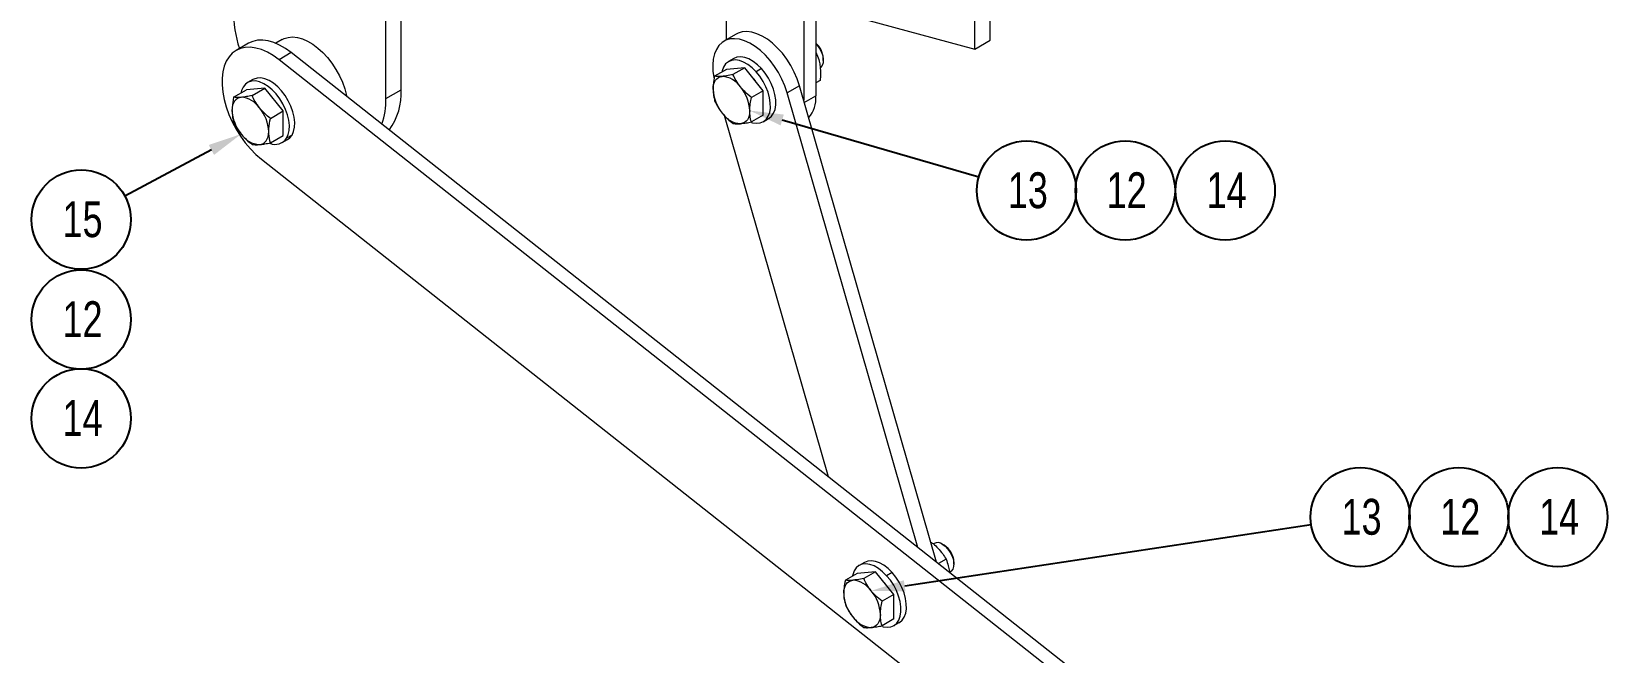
# Model space of a CAD drawing. Header units: millimetres. Extents: x 5983 to 6824, y 1301 to 1895.
# Drawn here: x 6136.2 to 6290.1, y 1400.2 to 1460.8 of the extents above; entities that cross this region are included whole.
import ezdxf

# ---------------------------------------------------------------- set-up
doc = ezdxf.new("R2010")
doc.units = ezdxf.units.MM
doc.linetypes.add('SLD-Sólida', pattern=[0])
doc.layers.add('FORMATO', color=90, linetype='SLD-Sólida')
doc.styles.add('SLDTEXTSTYLE5', font='TXT', dxfattribs={"width": 0.75})

msp = doc.modelspace()

# ---------------------------------------------------------------- linework, layer by layer
at = {"linetype": 'SLD-Sólida', "lineweight": 18}
for p, q in [((6170.82, 1454.29), (6170.82, 1482.49)), ((6172.32, 1455.15), (6172.32, 1481.63)), ((6196.28, 1467.8), (6228.33, 1459.1)), ((6204.06, 1460.02), (6204.06, 1465.69)), ((6211.61, 1463.64), (6211.61, 1454.12)), ((6212.8, 1463.32), (6212.8, 1454.55)), ((6228.33, 1459.1), (6228.33, 1463.46)), ((6229.83, 1459.97), (6229.83, 1464.32)), ((6160.71, 1460.05), (6160.07, 1459.68)), ((6160.71, 1460.05), (6160.89, 1460.14)), ((6160.89, 1460.14), (6161.29, 1460.26)), ((6161.29, 1460.26), (6161.72, 1460.3)), ((6161.72, 1460.3), (6162.19, 1460.25)), ((6162.19, 1460.25), (6162.68, 1460.11)), ((6162.68, 1460.11), (6163.18, 1459.89)), ((6205.03, 1460.57), (6203.83, 1459.88)), ((6204.42, 1460.1), (6204.01, 1459.97)), ((6204.87, 1460.13), (6204.42, 1460.1)), ((6205.34, 1460.07), (6204.87, 1460.13)), ((6205.21, 1460.66), (6205.03, 1460.57)), ((6205.61, 1460.79), (6205.21, 1460.66)), ((6205.84, 1459.93), (6205.34, 1460.07)), ((6206.06, 1460.82), (6205.61, 1460.79)), ((6206.54, 1460.76), (6206.06, 1460.82)), ((6207.04, 1460.62), (6206.54, 1460.76)), ((6207.55, 1460.39), (6207.04, 1460.62)), ((6208.07, 1460.07), (6207.55, 1460.39)), ((6208.57, 1459.68), (6208.07, 1460.07)), ((6155.83, 1458.72), (6155.51, 1458.36)), ((6156.21, 1458.99), (6155.83, 1458.72)), ((6157.4, 1459.68), (6156.2, 1458.99)), ((6156.63, 1459.18), (6156.21, 1458.99)), ((6157.1, 1459.28), (6156.63, 1459.18)), ((6157.61, 1459.3), (6157.1, 1459.28)), ((6157.83, 1459.87), (6157.4, 1459.68)), ((6157.4, 1459.68), (6157.4, 1459.68)), ((6158.14, 1459.22), (6157.61, 1459.3)), ((6158.3, 1459.97), (6157.83, 1459.87)), ((6158.69, 1459.06), (6158.14, 1459.22)), ((6158.8, 1459.99), (6158.3, 1459.97)), ((6159.26, 1458.81), (6158.69, 1459.06)), ((6159.34, 1459.91), (6158.8, 1459.99)), ((6159.83, 1458.48), (6159.26, 1458.81)), ((6159.89, 1459.75), (6159.34, 1459.91)), ((6160.45, 1459.5), (6159.89, 1459.75)), ((6161.59, 1458.77), (6160.39, 1458.08)), ((6161.02, 1459.17), (6160.45, 1459.5)), ((6161.59, 1458.77), (6161.02, 1459.17)), ((6244.77, 1393.07), (6161.59, 1458.77)), ((6163.18, 1459.89), (6163.68, 1459.59)), ((6163.68, 1459.59), (6164.18, 1459.22)), ((6164.18, 1459.22), (6164.66, 1458.78)), ((6164.66, 1458.78), (6165.13, 1458.28)), ((6202.9, 1458.64), (6202.78, 1458.13)), ((6203.09, 1459.09), (6202.9, 1458.64)), ((6203.34, 1459.46), (6203.09, 1459.09)), ((6203.65, 1459.76), (6203.34, 1459.46)), ((6204.01, 1459.97), (6203.65, 1459.76)), ((6206.36, 1459.7), (6205.84, 1459.93)), ((6206.87, 1459.38), (6206.36, 1459.7)), ((6207.38, 1458.99), (6206.87, 1459.38)), ((6207.87, 1458.53), (6207.38, 1458.99)), ((6208.33, 1458), (6207.87, 1458.53)), ((6209.07, 1459.22), (6208.57, 1459.68)), ((6209.53, 1458.7), (6209.07, 1459.22)), ((6209.96, 1458.12), (6209.53, 1458.7)), ((6212.8, 1459.64), (6212.93, 1459.49)), ((6212.8, 1458.74), (6212.9, 1458.59)), ((6212.9, 1458.59), (6212.8, 1458.53)), ((6212.93, 1459.49), (6213.16, 1459.17)), ((6213.16, 1459.17), (6213.34, 1458.81)), ((6213.34, 1458.81), (6213.47, 1458.45)), ((6228.33, 1459.1), (6229.83, 1459.97)), ((6155.04, 1457.44), (6154.9, 1456.88)), ((6155.24, 1457.93), (6155.04, 1457.44)), ((6155.51, 1458.36), (6155.24, 1457.93)), ((6160.39, 1458.08), (6159.83, 1458.48)), ((6243.45, 1392.47), (6160.39, 1458.08)), ((6165.13, 1458.28), (6165.56, 1457.73)), ((6165.56, 1457.73), (6165.95, 1457.13)), ((6165.95, 1457.13), (6166.29, 1456.51)), ((6202.78, 1458.13), (6202.73, 1457.57)), ((6202.73, 1457.57), (6202.75, 1456.97)), ((6202.75, 1456.97), (6202.84, 1456.33)), ((6204.06, 1457.12), (6202.92, 1456.46)), ((6203.65, 1456.99), (6203.62, 1456.86)), ((6203.79, 1457.36), (6203.65, 1456.99)), ((6203.99, 1457.66), (6203.79, 1457.36)), ((6204.26, 1457.88), (6203.99, 1457.66)), ((6205.86, 1457.28), (6204.06, 1457.12)), ((6204.58, 1458.01), (6204.26, 1457.88)), ((6204.8, 1458.19), (6204.28, 1457.89)), ((6204.94, 1458.05), (6204.58, 1458.01)), ((6205.86, 1457.28), (6204.71, 1456.62)), ((6205.1, 1458.32), (6204.8, 1458.19)), ((6205.33, 1457.99), (6204.94, 1458.05)), ((6205.46, 1458.35), (6205.1, 1458.32)), ((6205.74, 1457.84), (6205.33, 1457.99)), ((6205.85, 1458.3), (6205.46, 1458.35)), ((6206.15, 1457.61), (6205.74, 1457.84)), ((6206.26, 1458.15), (6205.85, 1458.3)), ((6207.65, 1455.05), (6205.86, 1457.28)), ((6206.57, 1457.29), (6206.15, 1457.61)), ((6206.68, 1457.91), (6206.26, 1458.15)), ((6206.96, 1456.9), (6206.57, 1457.29)), ((6207.09, 1457.59), (6206.68, 1457.91)), ((6207.49, 1457.21), (6206.96, 1456.9)), ((6207.49, 1457.21), (6207.09, 1457.59)), ((6207.85, 1456.76), (6207.49, 1457.21)), ((6208.77, 1457.43), (6208.33, 1458)), ((6209.15, 1456.82), (6208.77, 1457.43)), ((6210.35, 1457.51), (6209.96, 1458.12)), ((6210.69, 1456.87), (6210.35, 1457.51)), ((6213.26, 1457.33), (6213.19, 1457.28)), ((6213.41, 1457.52), (6213.26, 1457.33)), ((6213.5, 1457.78), (6213.41, 1457.52)), ((6213.47, 1458.45), (6213.52, 1458.09)), ((6213.52, 1458.09), (6213.5, 1457.78)), ((6213.52, 1458.01), (6213.52, 1458.22)), ((6154.9, 1456.88), (6154.83, 1456.26)), ((6154.83, 1456.26), (6154.83, 1455.61)), ((6154.83, 1455.61), (6154.9, 1454.92)), ((6157.11, 1455.69), (6156.89, 1455.41)), ((6157.39, 1455.88), (6157.11, 1455.69)), ((6157.84, 1456.15), (6157.32, 1455.84)), ((6157.72, 1455.99), (6157.39, 1455.88)), ((6158.09, 1456), (6157.72, 1455.99)), ((6157.92, 1456.19), (6157.84, 1456.15)), ((6158.25, 1456.29), (6157.92, 1456.19)), ((6158.49, 1455.91), (6158.09, 1456)), ((6158.62, 1456.3), (6158.25, 1456.29)), ((6158.9, 1455.73), (6158.49, 1455.91)), ((6159.02, 1456.22), (6158.62, 1456.3)), ((6159.32, 1455.47), (6158.9, 1455.73)), ((6159.43, 1456.04), (6159.02, 1456.22)), ((6159.73, 1455.13), (6159.32, 1455.47)), ((6159.85, 1455.78), (6159.43, 1456.04)), ((6160.26, 1455.44), (6159.85, 1455.78)), ((6160.64, 1455.03), (6160.26, 1455.44)), ((6166.29, 1456.51), (6166.58, 1455.87)), ((6166.58, 1455.87), (6166.82, 1455.22)), ((6202.76, 1455.17), (6202.78, 1455.44)), ((6202.78, 1455.44), (6202.82, 1455.67)), ((6202.82, 1455.67), (6202.9, 1455.89)), ((6202.84, 1456.33), (6202.86, 1456.22)), ((6202.9, 1455.89), (6203, 1456.07)), ((6203, 1456.07), (6203.13, 1456.22)), ((6203.13, 1456.22), (6203.29, 1456.33)), ((6203.29, 1456.33), (6203.46, 1456.41)), ((6203.46, 1456.41), (6203.66, 1456.45)), ((6206.69, 1456.24), (6206.88, 1456)), ((6207.32, 1456.46), (6206.96, 1456.9)), ((6207.65, 1455.96), (6207.32, 1456.46)), ((6207.92, 1455.44), (6207.65, 1455.96)), ((6208.17, 1456.27), (6207.85, 1456.76)), ((6208.13, 1454.9), (6207.92, 1455.44)), ((6208.44, 1455.74), (6208.17, 1456.27)), ((6208.66, 1455.21), (6208.44, 1455.74)), ((6209.49, 1456.17), (6209.15, 1456.82)), ((6209.78, 1455.52), (6209.49, 1456.17)), ((6210, 1454.85), (6209.78, 1455.52)), ((6211.2, 1455.54), (6210, 1454.85)), ((6210.97, 1456.21), (6210.69, 1456.87)), ((6211.2, 1455.54), (6210.97, 1456.21)), ((6224.57, 1409.02), (6211.2, 1455.54)), ((6213.21, 1456.05), (6212.8, 1455.81)), ((6154.9, 1454.92), (6155.04, 1454.2)), ((6155.04, 1454.2), (6155.24, 1453.47)), ((6156.04, 1454.02), (6155.94, 1453.84)), ((6155.96, 1454.42), (6157.22, 1455.14)), ((6156.17, 1454.17), (6156.04, 1454.02)), ((6156.33, 1454.29), (6156.17, 1454.17)), ((6156.5, 1454.37), (6156.33, 1454.29)), ((6156.7, 1454.4), (6156.5, 1454.37)), ((6156.73, 1455.06), (6156.66, 1454.82)), ((6156.89, 1455.41), (6156.73, 1455.06)), ((6159.01, 1455.3), (6157.22, 1455.14)), ((6157.76, 1454.58), (6159.01, 1455.3)), ((6160.8, 1453.07), (6159.01, 1455.3)), ((6160.11, 1454.73), (6159.73, 1455.13)), ((6160.47, 1454.26), (6160.11, 1454.73)), ((6160.77, 1453.76), (6160.47, 1454.26)), ((6160.99, 1454.57), (6160.64, 1455.03)), ((6161.3, 1454.07), (6160.99, 1454.57)), ((6161.56, 1453.54), (6161.3, 1454.07)), ((6166.82, 1455.22), (6166.99, 1454.57)), ((6166.99, 1454.57), (6167.01, 1454.51)), ((6170.82, 1454.29), (6172.32, 1455.15)), ((6207.65, 1455.05), (6206.51, 1454.39)), ((6207.65, 1452.66), (6207.65, 1455.05)), ((6208.28, 1454.37), (6208.13, 1454.9)), ((6208.35, 1453.85), (6208.28, 1454.37)), ((6208.8, 1454.67), (6208.66, 1455.21)), ((6208.88, 1454.15), (6208.8, 1454.67)), ((6208.88, 1453.67), (6208.88, 1454.15)), ((6222.77, 1410.45), (6210, 1454.85)), ((6211.67, 1453.89), (6212.8, 1454.55)), ((6155.24, 1453.47), (6155.5, 1452.73)), ((6155.5, 1452.73), (6155.82, 1452)), ((6155.82, 1453.39), (6155.8, 1453.13)), ((6155.86, 1453.63), (6155.82, 1453.39)), ((6155.94, 1453.84), (6155.86, 1453.63)), ((6159.55, 1452.35), (6160.8, 1453.07)), ((6161.03, 1453.23), (6160.77, 1453.76)), ((6160.8, 1450.68), (6160.8, 1453.07)), ((6161.22, 1452.69), (6161.03, 1453.23)), ((6161.35, 1452.16), (6161.22, 1452.69)), ((6161.75, 1453), (6161.56, 1453.54)), ((6161.88, 1452.47), (6161.75, 1453)), ((6161.93, 1451.96), (6161.88, 1452.47)), ((6203.86, 1452.65), (6214.01, 1417.37)), ((6206.21, 1452.39), (6206.11, 1452.21)), ((6206.28, 1452.61), (6206.21, 1452.39)), ((6206.33, 1452.85), (6206.28, 1452.61)), ((6206.35, 1453.11), (6206.33, 1452.85)), ((6207.65, 1452.66), (6206.51, 1452)), ((6207.94, 1452.25), (6208.15, 1452.55)), ((6208.15, 1452.55), (6208.29, 1452.93)), ((6208.21, 1452.34), (6208.47, 1452.56)), ((6208.29, 1452.93), (6208.36, 1453.36)), ((6208.36, 1453.36), (6208.35, 1453.85)), ((6208.47, 1452.56), (6208.68, 1452.86)), ((6208.68, 1452.86), (6208.82, 1453.23)), ((6208.82, 1453.23), (6208.88, 1453.67)), ((6155.82, 1452), (6156.2, 1451.29)), ((6156.2, 1451.29), (6156.63, 1450.61)), ((6159.37, 1450.8), (6159.39, 1451.06)), ((6161.29, 1450.76), (6161.38, 1451.18)), ((6161.4, 1451.65), (6161.35, 1452.16)), ((6161.38, 1451.18), (6161.4, 1451.65)), ((6161.66, 1450.71), (6161.82, 1451.07)), ((6161.82, 1451.07), (6161.91, 1451.48)), ((6161.91, 1451.48), (6161.93, 1451.96)), ((6205.64, 1451.87), (6205.45, 1451.83)), ((6205.82, 1451.95), (6205.64, 1451.87)), ((6205.98, 1452.06), (6205.82, 1451.95)), ((6206.11, 1452.21), (6205.98, 1452.06)), ((6206.53, 1451.94), (6206.61, 1451.92)), ((6206.61, 1451.92), (6207, 1451.87)), ((6207, 1451.87), (6207.36, 1451.9)), ((6207.36, 1451.9), (6207.68, 1452.03)), ((6207.66, 1452.02), (6208.19, 1452.33)), ((6207.68, 1452.03), (6207.94, 1452.25)), ((6208.19, 1452.33), (6208.21, 1452.34)), ((6156.63, 1450.61), (6157.1, 1449.97)), ((6157.1, 1449.97), (6157.6, 1449.37)), ((6157.6, 1449.37), (6158.13, 1448.83)), ((6158.49, 1449.79), (6158.69, 1449.82)), ((6158.69, 1449.82), (6158.86, 1449.9)), ((6158.86, 1449.9), (6159.02, 1450.02)), ((6159.02, 1450.02), (6159.15, 1450.17)), ((6159.15, 1450.17), (6159.25, 1450.35)), ((6159.25, 1450.35), (6159.33, 1450.56)), ((6159.33, 1450.56), (6159.37, 1450.8)), ((6159.55, 1449.96), (6160.8, 1450.68)), ((6160.7, 1449.98), (6161.23, 1450.28)), ((6161.13, 1450.41), (6161.29, 1450.76)), ((6161.66, 1450.71), (6161.13, 1450.41)), ((6161.23, 1450.28), (6161.44, 1450.44)), ((6161.44, 1450.44), (6161.66, 1450.71)), ((6158.13, 1448.83), (6158.68, 1448.35)), ((6158.68, 1448.35), (6233.93, 1388.93)), ((6224.34, 1410.84), (6224.26, 1410.79)), ((6225.51, 1409.3), (6224.77, 1408.87)), ((6225.32, 1410.66), (6225.14, 1410.76)), ((6225.14, 1410.76), (6225.42, 1410.56)), ((6225.42, 1410.56), (6225.69, 1410.29)), ((6225.69, 1410.29), (6225.92, 1409.96)), ((6225.92, 1409.96), (6226.1, 1409.6)), ((6226.1, 1409.6), (6226.22, 1409.24)), ((6216.82, 1407.91), (6215.68, 1407.25)), ((6216.4, 1407.78), (6216.38, 1407.66)), ((6216.54, 1408.15), (6216.4, 1407.78)), ((6216.75, 1408.45), (6216.54, 1408.15)), ((6217.01, 1408.67), (6216.75, 1408.45)), ((6218.61, 1408.07), (6216.82, 1407.91)), ((6217.33, 1408.8), (6217.01, 1408.67)), ((6217.56, 1408.99), (6217.03, 1408.68)), ((6217.69, 1408.84), (6217.33, 1408.8)), ((6218.61, 1408.07), (6217.47, 1407.41)), ((6217.86, 1409.11), (6217.56, 1408.99)), ((6218.08, 1408.78), (6217.69, 1408.84)), ((6218.22, 1409.15), (6217.86, 1409.11)), ((6218.49, 1408.64), (6218.08, 1408.78)), ((6218.61, 1409.09), (6218.22, 1409.15)), ((6218.91, 1408.4), (6218.49, 1408.64)), ((6219.02, 1408.94), (6218.61, 1409.09)), ((6220.4, 1405.84), (6218.61, 1408.07)), ((6219.32, 1408.08), (6218.91, 1408.4)), ((6219.44, 1408.7), (6219.02, 1408.94)), ((6219.71, 1407.69), (6219.32, 1408.08)), ((6219.85, 1408.39), (6219.44, 1408.7)), ((6220.24, 1408), (6219.71, 1407.69)), ((6220.24, 1408), (6219.85, 1408.39)), ((6220.61, 1407.55), (6220.24, 1408)), ((6225.83, 1408.12), (6225.83, 1408.07)), ((6225.85, 1408.02), (6225.94, 1408.07)), ((6226.02, 1408.12), (6225.94, 1408.07)), ((6226.17, 1408.31), (6226.02, 1408.12)), ((6226.25, 1408.57), (6226.17, 1408.31)), ((6226.22, 1409.24), (6226.27, 1408.89)), ((6226.27, 1408.89), (6226.25, 1408.57)), ((6226.27, 1408.8), (6226.27, 1409.01)), ((6215.52, 1405.97), (6215.53, 1406.23)), ((6215.53, 1406.23), (6215.58, 1406.47)), ((6215.58, 1406.47), (6215.65, 1406.68)), ((6215.65, 1406.68), (6215.76, 1406.86)), ((6215.76, 1406.86), (6215.89, 1407.01)), ((6215.89, 1407.01), (6216.04, 1407.13)), ((6216.04, 1407.13), (6216.22, 1407.2)), ((6216.22, 1407.2), (6216.41, 1407.24)), ((6219.45, 1407.03), (6219.64, 1406.8)), ((6220.08, 1407.25), (6219.71, 1407.69)), ((6220.4, 1406.76), (6220.08, 1407.25)), ((6220.67, 1406.23), (6220.4, 1406.76)), ((6220.93, 1407.06), (6220.61, 1407.55)), ((6220.88, 1405.7), (6220.67, 1406.23)), ((6221.2, 1406.54), (6220.93, 1407.06)), ((6221.41, 1406), (6221.2, 1406.54)), ((6220.4, 1405.84), (6219.26, 1405.19)), ((6220.4, 1403.46), (6220.4, 1405.84)), ((6221.03, 1405.16), (6220.88, 1405.7)), ((6221.11, 1404.64), (6221.03, 1405.16)), ((6221.56, 1405.46), (6221.41, 1406)), ((6221.63, 1404.95), (6221.56, 1405.46)), ((6221.64, 1404.46), (6221.63, 1404.95)), ((6218.96, 1403.19), (6218.86, 1403)), ((6219.04, 1403.4), (6218.96, 1403.19)), ((6219.08, 1403.64), (6219.04, 1403.4)), ((6219.1, 1403.9), (6219.08, 1403.64)), ((6220.4, 1403.46), (6219.26, 1402.8)), ((6220.42, 1402.82), (6220.94, 1403.12)), ((6220.7, 1403.05), (6220.9, 1403.35)), ((6220.9, 1403.35), (6221.04, 1403.72)), ((6220.94, 1403.12), (6220.96, 1403.13)), ((6220.96, 1403.13), (6221.22, 1403.35)), ((6221.04, 1403.72), (6221.11, 1404.16)), ((6221.11, 1404.16), (6221.11, 1404.64)), ((6221.22, 1403.35), (6221.43, 1403.65)), ((6221.43, 1403.65), (6221.57, 1404.03)), ((6221.57, 1404.03), (6221.64, 1404.46)), ((6218.4, 1402.66), (6218.2, 1402.62)), ((6218.57, 1402.74), (6218.4, 1402.66)), ((6218.73, 1402.85), (6218.57, 1402.74)), ((6218.86, 1403), (6218.73, 1402.85)), ((6219.29, 1402.74), (6219.36, 1402.71)), ((6219.36, 1402.71), (6219.75, 1402.66)), ((6219.75, 1402.66), (6220.11, 1402.7)), ((6220.11, 1402.7), (6220.43, 1402.83)), ((6220.43, 1402.83), (6220.7, 1403.05))]:
    msp.add_line(p, q, dxfattribs=at)
for centre, radius, start, end in [((6169.07, 1463.09), 13.15, 180.8858, 197.3327), ((6211.44, 1458.12), 2.08, 2.5781, 49.1228), ((6203.52, 1454.14), 2.31, 33.4362, 86.5818), ((6156.56, 1452.1), 2.31, 33.4345, 86.5837), ((6163.29, 1454.16), 7.54, 341.5635, 0.9611), ((6166.08, 1454.85), 6.25, 324.3523, 2.7859), ((6206.65, 1455.35), 3.89, 182.6374, 219.7719), ((6202.46, 1452.93), 3.89, 2.6374, 39.7719), ((6209.86, 1454.34), 2.95, 319.2378, 4.0252), ((6159.69, 1453.31), 3.89, 182.6374, 219.7719), ((6155.5, 1450.88), 3.89, 2.637, 39.7729), ((6205.59, 1454.14), 2.31, 213.4362, 266.5818), ((6158.63, 1452.09), 2.31, 213.4362, 266.5813), ((6160.02, 1451.16), 1.35, 247.2641, 325.8501), ((6224.68, 1410.15), 0.77, 52.9011, 115.7967), ((6224.24, 1408.93), 2.04, 2.1315, 57.8686), ((6216.27, 1404.93), 2.31, 33.4351, 86.5824), ((6215.22, 1403.72), 3.89, 2.6375, 39.7721), ((6219.4, 1406.15), 3.89, 182.6375, 219.7727), ((6218.34, 1404.93), 2.31, 213.4336, 266.5839)]:
    msp.add_arc(centre, radius, start, end, dxfattribs=at)
for points, knots in [([(6212.9, 1458.59), (6212.98, 1458.37), (6213.13, 1457.99), (6213.19, 1457.59), (6213.22, 1457.41)], [0, 0, 0, 0, 0.567506, 1, 1, 1, 1]), ([(6213.22, 1457.41), (6213.24, 1457.17), (6213.27, 1456.72), (6213.23, 1456.26), (6213.21, 1456.05)], [0, 0, 0, 0, 0.524969, 1, 1, 1, 1]), ([(6202.92, 1456.46), (6202.87, 1456.21), (6202.78, 1455.78), (6202.77, 1455.35), (6202.76, 1455.17)], [0, 0, 0, 0, 0.5966477, 1, 1, 1, 1]), ([(6203.66, 1456.45), (6203.51, 1456.44), (6203.27, 1456.42), (6203.02, 1456.45), (6202.92, 1456.46)], [0, 0, 0, 0, 0.590733, 1, 1, 1, 1]), ([(6204.71, 1456.62), (6204.5, 1456.58), (6204.15, 1456.51), (6203.8, 1456.46), (6203.66, 1456.45)], [0, 0, 0, 0, 0.614453, 1, 1, 1, 1]), ([(6205.45, 1455.42), (6205.3, 1455.62), (6205.02, 1456), (6204.81, 1456.43), (6204.71, 1456.62)], [0, 0, 0, 0, 0.5414616, 1, 1, 1, 1]), ([(6155.96, 1454.42), (6155.9, 1454.08), (6155.81, 1453.65), (6155.81, 1453.22), (6155.8, 1453.13)], [0, 0, 0, 0, 0.788452, 1, 1, 1, 1]), ([(6156.7, 1454.4), (6156.68, 1454.4), (6156.53, 1454.39), (6156.29, 1454.38), (6156.06, 1454.4), (6155.96, 1454.42)], [0, 0, 0, 0, 0.0854964, 0.5863005, 1, 1, 1, 1]), ([(6157.76, 1454.58), (6157.57, 1454.54), (6157.22, 1454.47), (6156.87, 1454.42), (6156.7, 1454.4)], [0, 0, 0, 0, 0.527961, 1, 1, 1, 1]), ([(6158.49, 1453.37), (6158.47, 1453.4), (6158.31, 1453.59), (6158.05, 1453.99), (6157.85, 1454.38), (6157.76, 1454.58)], [0, 0, 0, 0, 0.0716829, 0.5369583, 1, 1, 1, 1]), ([(6202.76, 1455.17), (6202.77, 1454.97), (6202.79, 1454.59), (6202.88, 1454.23), (6202.92, 1454.07)], [0, 0, 0, 0, 0.554901, 1, 1, 1, 1]), ([(6202.92, 1454.07), (6203.04, 1453.83), (6203.25, 1453.4), (6203.54, 1453.03), (6203.66, 1452.87)], [0, 0, 0, 0, 0.57589, 1, 1, 1, 1]), ([(6206.51, 1454.39), (6206.28, 1454.58), (6205.9, 1454.89), (6205.58, 1455.26), (6205.45, 1455.42)], [0, 0, 0, 0, 0.584684, 1, 1, 1, 1]), ([(6206.35, 1453.11), (6206.36, 1453.33), (6206.38, 1453.77), (6206.46, 1454.19), (6206.51, 1454.39)], [0, 0, 0, 0, 0.520815, 1, 1, 1, 1]), ([(6155.8, 1453.13), (6155.82, 1452.83), (6155.84, 1452.45), (6155.94, 1452.09), (6155.96, 1452.03)], [0, 0, 0, 0, 0.812568, 1, 1, 1, 1]), ([(6159.55, 1452.35), (6159.36, 1452.5), (6158.98, 1452.81), (6158.65, 1453.18), (6158.49, 1453.37)], [0, 0, 0, 0, 0.498068, 1, 1, 1, 1]), ([(6203.66, 1452.87), (6203.83, 1452.67), (6204.15, 1452.3), (6204.54, 1451.99), (6204.71, 1451.84)], [0, 0, 0, 0, 0.532729, 1, 1, 1, 1]), ([(6206.51, 1452), (6206.45, 1452.21), (6206.36, 1452.57), (6206.35, 1452.94), (6206.35, 1453.11)], [0, 0, 0, 0, 0.562286, 1, 1, 1, 1]), ([(6155.96, 1452.03), (6156.07, 1451.82), (6156.27, 1451.39), (6156.56, 1451.01), (6156.7, 1450.82)], [0, 0, 0, 0, 0.489223, 1, 1, 1, 1]), ([(6156.7, 1450.82), (6156.72, 1450.79), (6156.88, 1450.59), (6157.22, 1450.24), (6157.58, 1449.95), (6157.76, 1449.8)], [0, 0, 0, 0, 0.0691786, 0.5282039, 1, 1, 1, 1]), ([(6159.39, 1451.06), (6159.39, 1451.15), (6159.4, 1451.59), (6159.48, 1452.01), (6159.55, 1452.35)], [0, 0, 0, 0, 0.211548, 1, 1, 1, 1]), ([(6159.55, 1449.96), (6159.53, 1450.03), (6159.43, 1450.38), (6159.4, 1450.76), (6159.39, 1451.06)], [0, 0, 0, 0, 0.187432, 1, 1, 1, 1]), ([(6204.71, 1451.84), (6204.84, 1451.83), (6205.09, 1451.8), (6205.33, 1451.82), (6205.45, 1451.83)], [0, 0, 0, 0, 0.526636, 1, 1, 1, 1]), ([(6205.45, 1451.83), (6205.63, 1451.85), (6205.98, 1451.9), (6206.33, 1451.97), (6206.51, 1452)], [0, 0, 0, 0, 0.503231, 1, 1, 1, 1]), ([(6157.76, 1449.8), (6157.86, 1449.79), (6158.11, 1449.76), (6158.35, 1449.78), (6158.49, 1449.79)], [0, 0, 0, 0, 0.439408, 1, 1, 1, 1]), ([(6158.49, 1449.79), (6158.51, 1449.79), (6158.69, 1449.81), (6159.04, 1449.86), (6159.37, 1449.92), (6159.55, 1449.96)], [0, 0, 0, 0, 0.060609, 0.49859, 1, 1, 1, 1]), ([(6224.02, 1410.97), (6224.1, 1410.91), (6224.35, 1410.74), (6224.57, 1410.52), (6224.71, 1410.38)], [0, 0, 0, 0, 0.346421, 1, 1, 1, 1]), ([(6224.71, 1410.38), (6224.87, 1410.2), (6225.17, 1409.86), (6225.41, 1409.48), (6225.51, 1409.3)], [0, 0, 0, 0, 0.544392, 1, 1, 1, 1]), ([(6225.51, 1409.3), (6225.59, 1409.08), (6225.74, 1408.7), (6225.8, 1408.3), (6225.83, 1408.12)], [0, 0, 0, 0, 0.567507, 1, 1, 1, 1]), ([(6215.68, 1407.25), (6215.63, 1407), (6215.54, 1406.58), (6215.52, 1406.14), (6215.52, 1405.97)], [0, 0, 0, 0, 0.596647, 1, 1, 1, 1]), ([(6216.41, 1407.24), (6216.27, 1407.23), (6216.02, 1407.21), (6215.78, 1407.24), (6215.68, 1407.25)], [0, 0, 0, 0, 0.5907375, 1, 1, 1, 1]), ([(6217.47, 1407.41), (6217.25, 1407.37), (6216.9, 1407.3), (6216.55, 1407.26), (6216.41, 1407.24)], [0, 0, 0, 0, 0.614464, 1, 1, 1, 1]), ([(6218.2, 1406.21), (6218.05, 1406.41), (6217.77, 1406.79), (6217.56, 1407.22), (6217.47, 1407.41)], [0, 0, 0, 0, 0.541457, 1, 1, 1, 1]), ([(6219.26, 1405.19), (6219.04, 1405.37), (6218.66, 1405.68), (6218.34, 1406.05), (6218.2, 1406.21)], [0, 0, 0, 0, 0.584684, 1, 1, 1, 1]), ([(6215.52, 1405.97), (6215.52, 1405.76), (6215.54, 1405.39), (6215.63, 1405.03), (6215.68, 1404.87)], [0, 0, 0, 0, 0.5549, 1, 1, 1, 1]), ([(6215.68, 1404.87), (6215.8, 1404.62), (6216.01, 1404.2), (6216.29, 1403.82), (6216.41, 1403.66)], [0, 0, 0, 0, 0.575896, 1, 1, 1, 1]), ([(6219.1, 1403.9), (6219.11, 1404.13), (6219.13, 1404.56), (6219.22, 1404.98), (6219.26, 1405.19)], [0, 0, 0, 0, 0.520816, 1, 1, 1, 1]), ([(6216.41, 1403.66), (6216.58, 1403.46), (6216.91, 1403.09), (6217.29, 1402.78), (6217.47, 1402.64)], [0, 0, 0, 0, 0.532731, 1, 1, 1, 1]), ([(6219.26, 1402.8), (6219.21, 1403), (6219.12, 1403.36), (6219.1, 1403.74), (6219.1, 1403.9)], [0, 0, 0, 0, 0.562286, 1, 1, 1, 1]), ([(6217.47, 1402.64), (6217.6, 1402.62), (6217.84, 1402.6), (6218.09, 1402.62), (6218.2, 1402.62)], [0, 0, 0, 0, 0.5266303, 1, 1, 1, 1]), ([(6218.2, 1402.62), (6218.38, 1402.65), (6218.74, 1402.69), (6219.09, 1402.76), (6219.26, 1402.8)], [0, 0, 0, 0, 0.503238, 1, 1, 1, 1])]:
    msp.add_open_spline(points, degree=3, knots=knots, dxfattribs=at)
at = {"layer": 'FORMATO'}
for p, q in [((6209.52, 1452.19), (6228.7, 1446.65)), ((6153.79, 1449.26), (6145.35, 1444.75)), ((6221.47, 1406.7), (6261.14, 1412.68))]:
    msp.add_line(p, q, dxfattribs=at)
for centre in [(6233.36, 1445.3), (6243.01, 1445.3), (6252.77, 1445.3), (6141.08, 1442.46), (6141.08, 1432.7), (6141.08, 1423.05), (6265.94, 1413.41), (6275.58, 1413.41), (6285.23, 1413.41)]:
    msp.add_circle(centre, 4.85, dxfattribs=at)
for points in [[(6209.36, 1451.66), (6206.35, 1453.11), (6209.67, 1452.72)], [(6153.53, 1449.75), (6156.7, 1450.82), (6154.05, 1448.78)], [(6221.55, 1406.16), (6218.2, 1406.21), (6221.39, 1407.24)]]:
    msp.add_solid(points, dxfattribs=at)

# ---------------------------------------------------------------- texts
at = {"layer": 'FORMATO', "style": 'SLDTEXTSTYLE5', "width": 0.75}
for s, p in [('13', (6231.54, 1443.58)), ('12', (6241.19, 1443.58)), ('14', (6250.95, 1443.58)), ('15', (6139.26, 1440.75)), ('12', (6139.26, 1430.99)), ('14', (6139.26, 1421.34)), ('13', (6264.12, 1411.69)), ('12', (6273.76, 1411.69)), ('14', (6283.41, 1411.69))]:
    msp.add_text(s, height=3.5, dxfattribs=at).set_placement(p)

doc.saveas('drawing.dxf')
